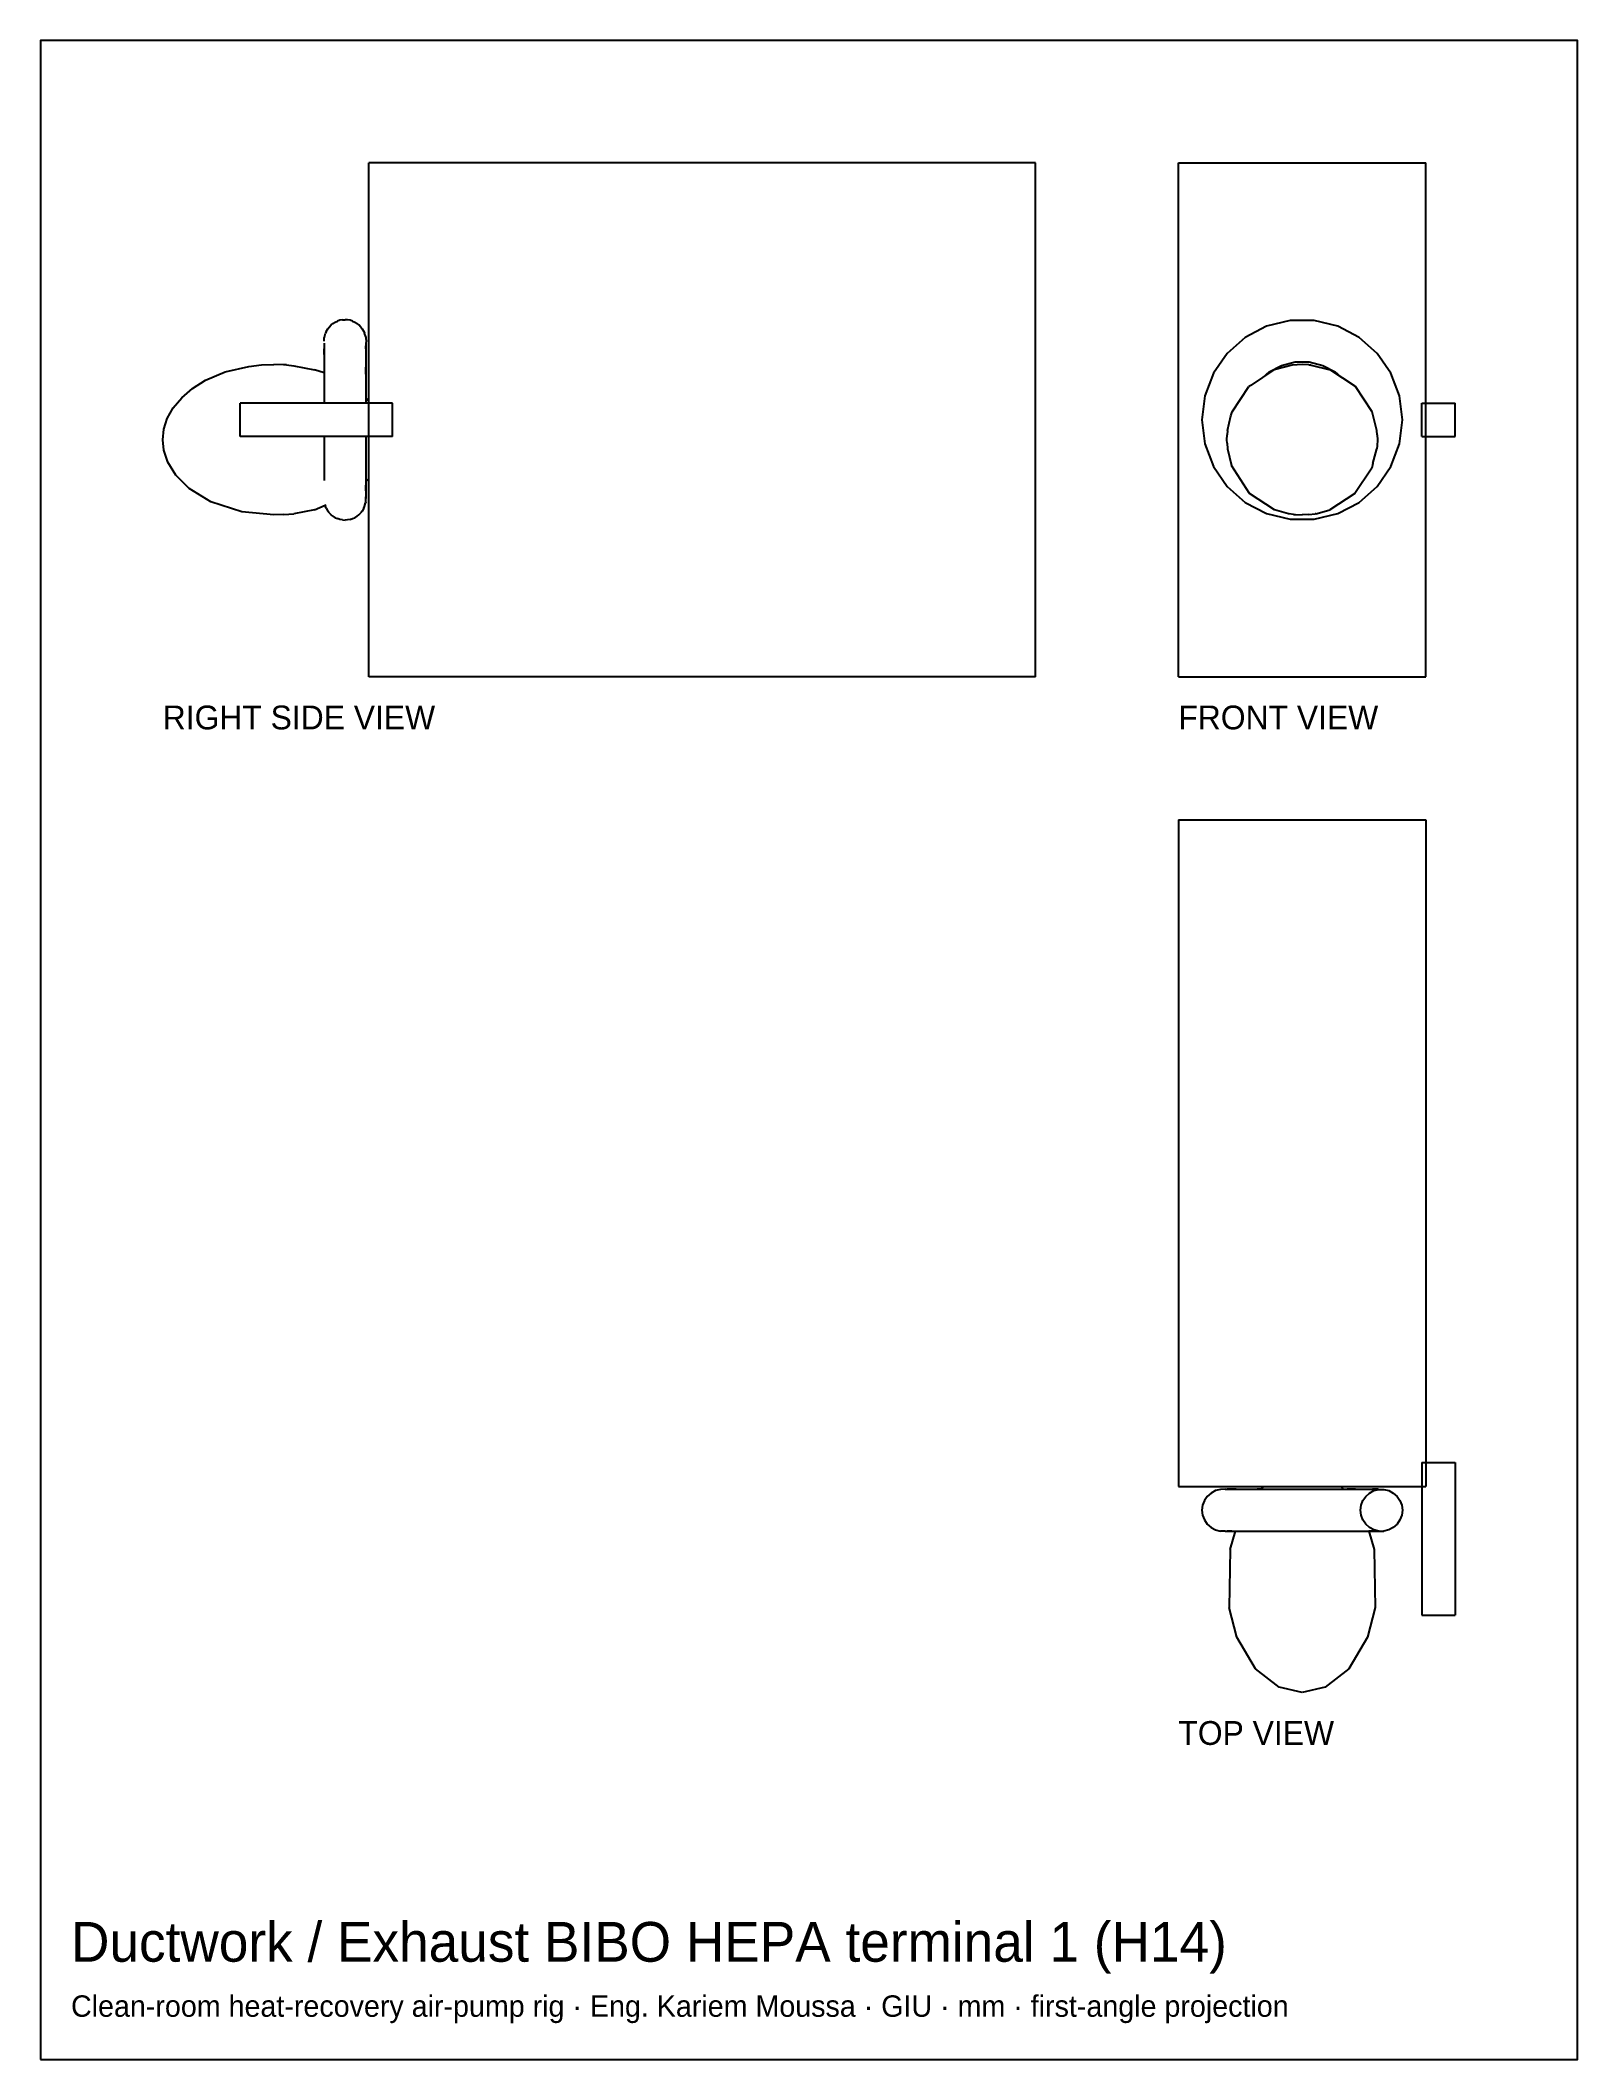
# Model space of a CAD drawing. Header units: millimetres. Extents: x -148 to 13, y -103 to 109.
import ezdxf

# ---------------------------------------------------------------- set-up
doc = ezdxf.new("R2010")
doc.units = ezdxf.units.MM
for name, color, linetype in [('BORDER', 7, 'Continuous'), ('HIDDEN', 8, 'Continuous'), ('TEXT', 5, 'Continuous'), ('VISIBLE', 7, 'Continuous')]:
    doc.layers.add(name, color=color, linetype=linetype)

msp = doc.modelspace()

# ---------------------------------------------------------------- linework, layer by layer
at = {"layer": 'BORDER'}
msp.add_lwpolyline([(-148.49, -103.19), (12.92, -103.19), (12.92, 108.85), (-148.49, 108.85)], close=True, dxfattribs=at)
at = {"layer": 'HIDDEN'}
for points in [[(-44, 96), (-114, 96)], [(-114, 42), (-114, 96)], [(-44, 42), (-44, 96)], [(-29, 96), (-3, 96)], [(-29, 42), (-29, 96)], [(-3, 42), (-3, 96)], [(-111.5, 70.75), (-127.5, 70.75)], [(-127.5, 67.25), (-127.5, 70.75)], [(-114, 67.25), (-114, 70.75)], [(-111.5, 67.25), (-111.5, 70.75)], [(-3.43, 70.75), (0.07, 70.75)], [(-3.43, 67.25), (-3.43, 70.75)], [(-3, 67.25), (-3, 70.75)], [(0.07, 67.25), (0.07, 70.75)], [(-111.5, 67.25), (-127.5, 67.25)], [(-3.43, 67.25), (0.07, 67.25)], [(-44, 42), (-114, 42)], [(-29, 42), (-3, 42)], [(-29, 27), (-3, 27)], [(-29, 27), (-29, -43)], [(-3, 27), (-3, -43)], [(-3.43, -40.5), (-3, -40.5)], [(-3.43, -40.5), (0.07, -40.5)], [(-3.43, -40.5), (-3.43, -43)], [(-3.43, -40.5), (-3.43, -56.5)], [(0.07, -40.5), (0.07, -56.5)], [(-29, -43), (-3, -43)], [(-9.82, -44.97), (-9.63, -44.48)], [(-9.63, -44.48), (-9.33, -44.04)], [(-9.33, -44.04), (-8.93, -43.69)], [(-8.93, -43.69), (-8.46, -43.44)], [(-8.46, -43.44), (-7.95, -43.32)], [(-7.95, -43.32), (-7.41, -43.32)], [(-9.88, -45.5), (-9.82, -44.97)], [(-9.82, -46.03), (-9.88, -45.5)], [(-9.63, -46.52), (-9.82, -46.03)], [(-9.33, -46.96), (-9.63, -46.52)], [(-8.93, -47.31), (-9.33, -46.96)], [(-8.46, -47.56), (-8.93, -47.31)], [(-7.95, -47.68), (-8.46, -47.56)], [(-3.43, -56.5), (0.07, -56.5)]]:
    msp.add_lwpolyline(points, dxfattribs=at)
at = {"layer": 'VISIBLE'}
for points in [[(-44, 96), (-114, 96)], [(-114, 70.75), (-114, 96)], [(-44, 42), (-44, 96)], [(-29, 96), (-3, 96)], [(-29, 42), (-29, 96)], [(-3, 70.75), (-3, 96)], [(-118.48, 78.28), (-118.31, 78.57)], [(-118.31, 78.57), (-118.17, 78.75)], [(-118.17, 78.75), (-117.96, 78.97)], [(-117.96, 78.97), (-117.77, 79.12)], [(-117.77, 79.12), (-117.52, 79.27)], [(-117.52, 79.27), (-117.29, 79.37)], [(-117.03, 79.46), (-117.29, 79.37)], [(-116.77, 79.5), (-117.03, 79.46)], [(-116.77, 79.5), (-116.5, 79.52)], [(-116.23, 79.5), (-116.5, 79.52)], [(-115.97, 79.46), (-116.23, 79.5)], [(-115.71, 79.37), (-115.97, 79.46)], [(-115.71, 79.37), (-115.48, 79.27)], [(-115.48, 79.27), (-115.23, 79.12)], [(-115.04, 78.97), (-115.23, 79.12)], [(-114.83, 78.75), (-115.04, 78.97)], [(-114.83, 78.75), (-114.69, 78.57)], [(-114.69, 78.57), (-114.52, 78.28)], [(-19.73, 78.84), (-21.98, 77.66)], [(-17.27, 79.44), (-19.73, 78.84)], [(-14.73, 79.44), (-17.27, 79.44)], [(-12.27, 78.84), (-14.73, 79.44)], [(-10.02, 77.66), (-12.27, 78.84)], [(-118.7, 77.05), (-118.7, 76.78)], [(-118.7, 76.78), (-118.7, 76.42)], [(-118.7, 75.85), (-118.7, 76.46)], [(-118.7, 76.42), (-118.7, 75.85)], [(-118.69, 77.26), (-118.68, 77.59)], [(-118.68, 77.59), (-118.66, 77.7)], [(-118.66, 77.7), (-118.56, 78.1)], [(-118.48, 78.28), (-118.56, 78.1)], [(-114.52, 78.28), (-114.44, 78.1)], [(-114.33, 77.71), (-114.44, 78.1)], [(-114.33, 77.71), (-114.3, 77.59)], [(-114.3, 77.59), (-114.29, 77.26)], [(-114.29, 77.26), (-114.3, 77.05)], [(-114.3, 77.05), (-114.3, 76.78)], [(-114.3, 76.78), (-114.3, 76.53)], [(-114.3, 76.46), (-114.3, 76.78)], [(-114.3, 76.53), (-114.3, 75.85)], [(-21.98, 77.66), (-23.87, 75.98)], [(-8.13, 75.98), (-10.02, 77.66)], [(-129.08, 74.03), (-126.6, 74.62)], [(-126.6, 74.62), (-125.28, 74.78)], [(-125.28, 74.78), (-123.99, 74.82)], [(-122.95, 74.79), (-123.99, 74.82)], [(-122.65, 74.77), (-122.95, 74.79)], [(-122.65, 74.77), (-121.87, 74.69)], [(-121.87, 74.69), (-119.7, 74.27)], [(-118.7, 73.95), (-119.7, 74.27)], [(-118.7, 75.85), (-118.7, 75.35)], [(-118.7, 75.35), (-118.7, 74.52)], [(-118.7, 74.52), (-118.7, 73.78)], [(-114.3, 75.85), (-114.3, 75.35)], [(-114.3, 75.35), (-114.3, 74.52)], [(-114.3, 74.52), (-114.3, 73.81)], [(-114.3, 73.79), (-114.3, 74.52)], [(-23.87, 75.98), (-25.31, 73.89)], [(-21.31, 72.65), (-18.94, 74.26)], [(-19.48, 74.04), (-18.17, 74.72)], [(-17.05, 74.75), (-18.94, 74.26)], [(-18.17, 74.72), (-16.74, 75.08)], [(-16, 74.82), (-17.05, 74.75)], [(-16.74, 75.08), (-15.26, 75.08)], [(-15.29, 74.79), (-16, 74.82)], [(-15.29, 74.79), (-15.14, 74.78)], [(-15.26, 75.08), (-13.83, 74.72)], [(-15.14, 74.78), (-15.05, 74.76)], [(-15.05, 74.76), (-13.06, 74.26)], [(-13.83, 74.72), (-12.52, 74.04)], [(-10.41, 72.51), (-13.06, 74.26)], [(-6.69, 73.89), (-8.13, 75.98)], [(-133.65, 71.33), (-132.51, 72.31)], [(-132.51, 72.31), (-131.14, 73.16)], [(-131.14, 73.16), (-129.08, 74.03)], [(-118.7, 73.78), (-118.7, 72.87)], [(-118.7, 72.87), (-118.7, 71.99)], [(-114.3, 73.81), (-114.3, 72.87)], [(-114.3, 72.87), (-114.3, 72)], [(-25.31, 73.89), (-26.21, 71.52)], [(-23.35, 69.83), (-21.59, 72.51)], [(-21.31, 72.65), (-21.59, 72.51)], [(-19.48, 74.04), (-20.16, 73.43)], [(-11.93, 73.51), (-12.52, 74.04)], [(-8.65, 69.83), (-10.41, 72.51)], [(-5.79, 71.52), (-6.69, 73.89)], [(-135.17, 69.14), (-134.54, 70.26)], [(-134.54, 70.26), (-133.65, 71.33)], [(-111.5, 70.75), (-127.5, 70.75)], [(-127.5, 67.25), (-127.5, 70.75)], [(-118.7, 71.99), (-118.7, 70.99)], [(-118.7, 70.99), (-118.7, 70.75)], [(-114.3, 72), (-114.3, 70.99)], [(-114.3, 71.3), (-114.24, 71.25)], [(-114.3, 70.99), (-114.3, 70.75)], [(-114.24, 71.25), (-114, 70.98)], [(-111.5, 67.25), (-111.5, 70.75)], [(-26.21, 71.52), (-26.52, 69)], [(-5.48, 69), (-5.79, 71.52)], [(-3.43, 70.75), (0.07, 70.75)], [(-3.43, 67.25), (-3.43, 70.75)], [(0.07, 67.25), (0.07, 70.75)], [(-135.64, 66.92), (-135.52, 68.01)], [(-135.52, 68.01), (-135.17, 69.14)], [(-26.52, 69), (-26.21, 66.48)], [(-23.85, 67.87), (-23.89, 67.42)], [(-23.85, 67.87), (-23.49, 69.44)], [(-23.49, 69.44), (-23.35, 69.83)], [(-8.15, 67.87), (-8.65, 69.83)], [(-8.11, 67.42), (-8.15, 67.87)], [(-5.79, 66.48), (-5.48, 69)], [(-135.52, 65.82), (-135.64, 66.92)], [(-135.11, 64.57), (-135.52, 65.82)], [(-111.5, 67.25), (-127.5, 67.25)], [(-118.7, 67.25), (-118.7, 67.01)], [(-118.7, 67.01), (-118.7, 66.01)], [(-118.7, 66.01), (-118.7, 65.13)], [(-114.3, 67.25), (-114.3, 67.01)], [(-114.3, 67.01), (-114.3, 66.01)], [(-114.3, 66.01), (-114.3, 65.13)], [(-114, 42), (-114, 67.25)], [(-26.21, 66.48), (-25.31, 64.11)], [(-23.9, 66.92), (-23.89, 67.42)], [(-23.89, 66.56), (-23.9, 66.92)], [(-23.89, 66.56), (-23.85, 65.97)], [(-23.85, 65.97), (-23.42, 64.2)], [(-8.58, 64.42), (-8.15, 65.97)], [(-8.12, 66.28), (-8.15, 65.97)], [(-8.1, 66.92), (-8.12, 66.28)], [(-8.11, 67.42), (-8.1, 66.92)], [(-6.69, 64.11), (-5.79, 66.48)], [(-3.43, 67.25), (0.07, 67.25)], [(-3, 42), (-3, 67.25)], [(-134.26, 63.19), (-135.11, 64.57)], [(-118.7, 65.13), (-118.7, 64.19)], [(-118.7, 64.19), (-118.7, 63.48)], [(-114.3, 65.13), (-114.3, 64.19)], [(-114.3, 64.19), (-114.3, 63.48)], [(-25.31, 64.11), (-23.87, 62.02)], [(-21.52, 61.26), (-23.42, 64.2)], [(-8.68, 63.94), (-10.48, 61.26)], [(-8.58, 64.42), (-8.68, 63.94)], [(-8.13, 62.02), (-6.69, 64.11)], [(-132.85, 61.79), (-134.26, 63.19)], [(-130.59, 60.41), (-132.85, 61.79)], [(-118.7, 63.48), (-118.7, 62.71)], [(-118.7, 62.71), (-118.7, 62.65)], [(-114.3, 63.48), (-114.3, 62.71)], [(-114.3, 62.71), (-114.3, 62.15)], [(-114.24, 62.59), (-114.3, 62.54)], [(-114.3, 61.54), (-114.3, 62.15)], [(-114.3, 62.15), (-114.3, 61.58)], [(-114.3, 61.58), (-114.3, 61.22)], [(-114, 62.86), (-114.24, 62.59)], [(-23.87, 62.02), (-21.98, 60.34)], [(-10.02, 60.34), (-8.13, 62.02)], [(-127.32, 59.35), (-130.59, 60.41)], [(-119.7, 59.57), (-121.87, 59.15)], [(-119.7, 59.57), (-118.6, 60.06)], [(-118.61, 60.11), (-118.56, 59.9)], [(-118.48, 59.72), (-118.56, 59.9)], [(-118.48, 59.72), (-118.31, 59.43)], [(-118.17, 59.25), (-118.31, 59.43)], [(-114.69, 59.43), (-114.83, 59.25)], [(-114.52, 59.72), (-114.69, 59.43)], [(-114.52, 59.72), (-114.44, 59.9)], [(-114.44, 59.9), (-114.34, 60.3)], [(-114.3, 60.41), (-114.34, 60.3)], [(-114.3, 60.95), (-114.31, 60.74)], [(-114.31, 60.79), (-114.3, 60.92)], [(-114.3, 61.22), (-114.3, 60.95)], [(-114.3, 60.41), (-114.3, 60.74)], [(-21.98, 60.34), (-19.73, 59.16)], [(-18.91, 59.57), (-21.52, 61.26)], [(-17.44, 59.15), (-18.91, 59.57)], [(-14.56, 59.15), (-13.46, 59.44)], [(-13.46, 59.44), (-13.09, 59.57)], [(-10.48, 61.26), (-13.09, 59.57)], [(-12.27, 59.16), (-10.02, 60.34)], [(-123.99, 59.02), (-127.32, 59.35)], [(-122.94, 59.05), (-123.99, 59.02)], [(-122.94, 59.05), (-121.87, 59.15)], [(-118.17, 59.25), (-117.96, 59.03)], [(-117.77, 58.88), (-117.96, 59.03)], [(-117.77, 58.88), (-117.52, 58.73)], [(-117.52, 58.73), (-117.29, 58.63)], [(-117.03, 58.54), (-117.29, 58.63)], [(-116.77, 58.5), (-117.03, 58.54)], [(-116.77, 58.5), (-116.5, 58.48)], [(-116.23, 58.5), (-116.5, 58.48)], [(-115.97, 58.54), (-116.23, 58.5)], [(-115.97, 58.54), (-115.71, 58.63)], [(-115.71, 58.63), (-115.48, 58.73)], [(-115.48, 58.73), (-115.23, 58.88)], [(-115.23, 58.88), (-115.04, 59.03)], [(-115.04, 59.03), (-114.83, 59.25)], [(-19.73, 59.16), (-17.27, 58.56)], [(-17.37, 59.14), (-17.44, 59.15)], [(-16.9, 59.07), (-17.37, 59.14)], [(-17.27, 58.56), (-14.73, 58.56)], [(-16.9, 59.07), (-16.71, 59.05)], [(-16.71, 59.05), (-16, 59.02)], [(-15.29, 59.05), (-16, 59.02)], [(-15.29, 59.05), (-14.63, 59.14)], [(-14.73, 58.56), (-12.27, 59.16)], [(-14.56, 59.15), (-14.63, 59.14)], [(-44, 42), (-114, 42)], [(-29, 42), (-3, 42)], [(-29, 27), (-3, 27)], [(-29, 27), (-29, -43)], [(-3, 27), (-3, -43)], [(-3, -40.5), (0.07, -40.5)], [(0.07, -40.5), (0.07, -56.5)], [(-29, -43), (-3, -43)], [(-26.27, -44.48), (-26.46, -44.97)], [(-25.97, -44.04), (-26.27, -44.48)], [(-25.57, -43.69), (-25.97, -44.04)], [(-25.1, -43.44), (-25.57, -43.69)], [(-24.59, -43.32), (-25.1, -43.44)], [(-24.08, -43.3), (-24.59, -43.32)], [(-24.08, -43.3), (-23.81, -43.3)], [(-23.37, -43.3), (-23.86, -43.3)], [(-23.81, -43.3), (-23.37, -43.3)], [(-23.37, -43.3), (-22.99, -43.3)], [(-22.94, -43.3), (-23.37, -43.3)], [(-22.99, -43.3), (-22.23, -43.3)], [(-22.23, -43.3), (-21.58, -43.3)], [(-21.58, -43.3), (-20.73, -43.3)], [(-20.73, -43.3), (-19.93, -43.3)], [(-20.35, -43.3), (-20.73, -43.3)], [(-20.21, -43.13), (-20.35, -43.3)], [(-20.01, -43), (-20.21, -43.13)], [(-19.93, -43.3), (-18.95, -43.3)], [(-18.95, -43.3), (-18.02, -43.3)], [(-18.02, -43.3), (-17, -43.3)], [(-17, -43.3), (-16, -43.3)], [(-16, -43.3), (-15, -43.3)], [(-15, -43.3), (-13.98, -43.3)], [(-13.98, -43.3), (-13.05, -43.3)], [(-13.05, -43.3), (-12.08, -43.3)], [(-12.08, -43.3), (-11.27, -43.3)], [(-11.99, -43), (-11.79, -43.13)], [(-11.79, -43.13), (-11.65, -43.3)], [(-11.27, -43.3), (-10.42, -43.3)], [(-10.41, -43.3), (-11.27, -43.3)], [(-10.42, -43.3), (-9.77, -43.3)], [(-9.77, -43.3), (-9.09, -43.3)], [(-9.09, -43.3), (-8.63, -43.3)], [(-8.63, -43.3), (-8.19, -43.3)], [(-8.03, -43.3), (-8.63, -43.3)], [(-8.19, -43.3), (-7.92, -43.31)], [(-7.99, -43.31), (-8.03, -43.3)], [(-7.41, -43.32), (-6.9, -43.44)], [(-6.9, -43.44), (-6.43, -43.69)], [(-6.43, -43.69), (-6.03, -44.04)], [(-6.03, -44.04), (-5.73, -44.48)], [(-5.73, -44.48), (-5.54, -44.97)], [(-3.43, -43), (-3.43, -56.5)], [(-26.46, -44.97), (-26.52, -45.5)], [(-26.52, -45.5), (-26.46, -46.03)], [(-26.46, -46.03), (-26.27, -46.52)], [(-26.27, -46.52), (-25.97, -46.96)], [(-5.73, -46.52), (-6.03, -46.96)], [(-5.54, -46.03), (-5.73, -46.52)], [(-5.54, -44.97), (-5.48, -45.5)], [(-5.48, -45.5), (-5.54, -46.03)], [(-25.97, -46.96), (-25.57, -47.31)], [(-25.57, -47.31), (-25.1, -47.56)], [(-25.1, -47.56), (-24.59, -47.68)], [(-24.08, -47.7), (-24.59, -47.68)], [(-24.08, -47.7), (-23.81, -47.7)], [(-23.37, -47.7), (-23.86, -47.7)], [(-23.81, -47.7), (-23.37, -47.7)], [(-23.57, -49.62), (-23, -47.7)], [(-23.37, -47.7), (-22.99, -47.7)], [(-22.99, -47.7), (-22.23, -47.7)], [(-22.23, -47.7), (-21.58, -47.7)], [(-21.58, -47.7), (-20.73, -47.7)], [(-20.73, -47.7), (-19.92, -47.7)], [(-19.92, -47.7), (-18.95, -47.7)], [(-18.95, -47.7), (-18.02, -47.7)], [(-18.02, -47.7), (-17, -47.7)], [(-17, -47.7), (-16, -47.7)], [(-16, -47.7), (-15, -47.7)], [(-15, -47.7), (-13.98, -47.7)], [(-13.98, -47.7), (-13.05, -47.7)], [(-13.05, -47.7), (-12.07, -47.7)], [(-12.07, -47.7), (-11.27, -47.7)], [(-11.27, -47.7), (-10.42, -47.7)], [(-10.42, -47.7), (-9.77, -47.7)], [(-9.77, -47.7), (-9.01, -47.7)], [(-9.01, -47.7), (-8.63, -47.7)], [(-8.63, -47.7), (-9, -47.7)], [(-9, -47.7), (-8.43, -49.62)], [(-8.63, -47.7), (-8.03, -47.7)], [(-8.03, -47.7), (-7.92, -47.7)], [(-7.92, -47.7), (-7.41, -47.68)], [(-6.9, -47.56), (-7.41, -47.68)], [(-6.43, -47.31), (-6.9, -47.56)], [(-6.03, -46.96), (-6.43, -47.31)], [(-23.57, -49.62), (-23.68, -55.72)], [(-8.43, -49.62), (-8.32, -55.72)], [(-22.85, -58.81), (-23.68, -55.72)], [(-8.32, -55.72), (-9.15, -58.81)], [(-3.43, -56.5), (0.07, -56.5)], [(-20.89, -62.14), (-22.85, -58.81)], [(-9.15, -58.81), (-11.11, -62.14)], [(-18.43, -64.07), (-20.89, -62.14)], [(-11.11, -62.14), (-13.57, -64.07)], [(-16, -64.64), (-18.43, -64.07)], [(-13.57, -64.07), (-16, -64.64)]]:
    msp.add_lwpolyline(points, dxfattribs=at)

# ---------------------------------------------------------------- texts
at = {"layer": 'TEXT'}
for s, height, p in [('RIGHT SIDE VIEW', 2.5, (-135.64, 36.5)), ('FRONT VIEW', 2.5, (-29, 36.5)), ('TOP VIEW', 2.5, (-29, -70.14)), ('Ductwork / Exhaust BIBO HEPA terminal 1 (H14)', 4.1765, (-145.27, -92.91)), ('Clean-room heat-recovery air-pump rig · Eng. Kariem Moussa · GIU · mm · first-angle projection', 2.2489, (-145.27, -98.69))]:
    msp.add_text(s, height=height, dxfattribs=at).set_placement(p)

doc.saveas('drawing.dxf')
